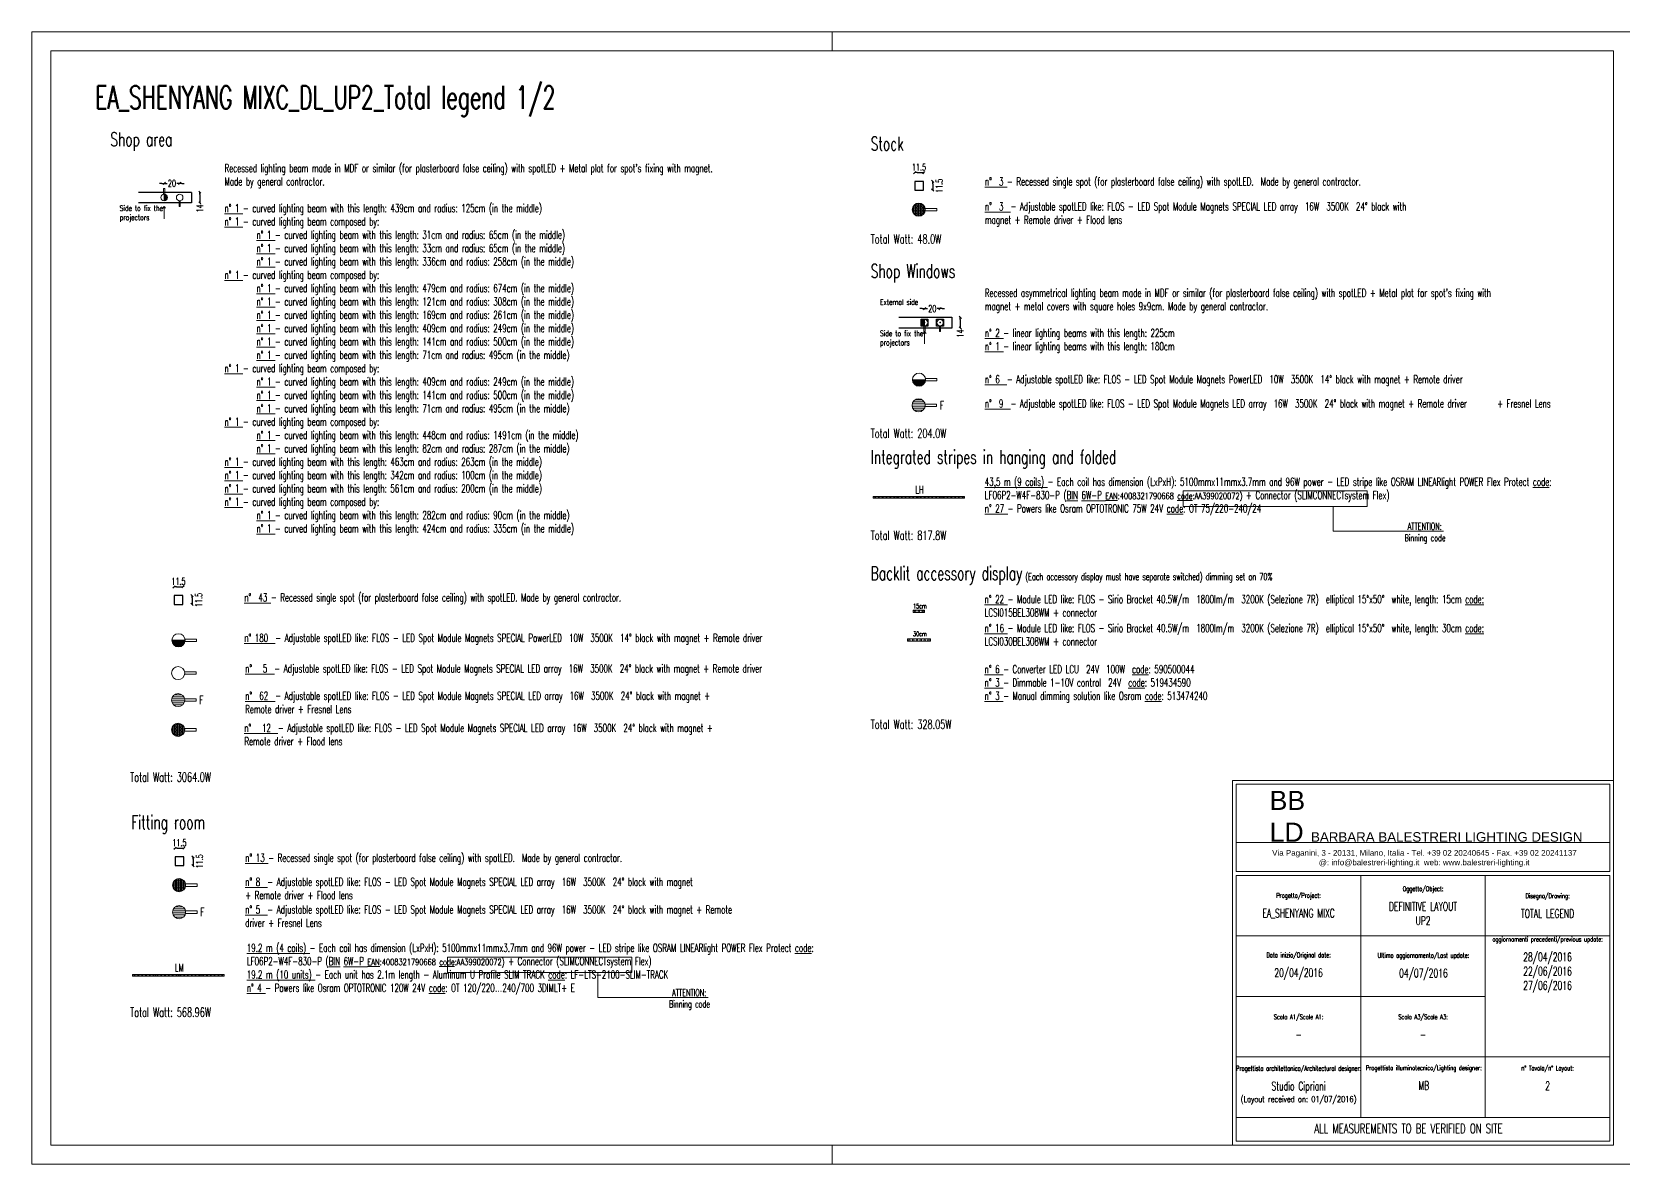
# Model space of a CAD drawing. Header units: millimetres. Extents: x 1734 to 22014, y 983 to 3953.
# Drawn here: x 5934 to 8021, y 983 to 2468 of the extents above; entities that cross this region are included whole.
import ezdxf

# ---------------------------------------------------------------- set-up
doc = ezdxf.new("R2010")
doc.units = ezdxf.units.MM
doc.layers.add('LD_beam', color=240, linetype='Continuous')
doc.layers.add('LD_quote', color=242, linetype='Continuous')
doc.layers.add('LD_light', color=240, linetype='Continuous', lineweight=5)
doc.layers.add('LD_text', color=7, linetype='Continuous', lineweight=9)
doc.styles.add('SIMPLEX', font='SIMPLEX.SHX', dxfattribs={"width": 0.65})
doc.styles.get("Standard").update_dxf_attribs({"font": 'Arial.ttf'})
doc.dimstyles.new('Illuminazione 1_100', dxfattribs={"dimtxt": 9, "dimasz": 3, "dimexe": 0.05, "dimexo": 0.05, "dimgap": 1.5, "dimtad": 0, "dimdec": 0, "dimlfac": -1, "dimzin": 0, "dimdsep": 46, "dimtxsty": 'SIMPLEX', "dimblk": 'LINEET2S', "dimcen": 0, "dimdle": 0.1, "dimse1": 1, "dimse2": 1, "dimclrd": 7, "dimclrt": 256, "dimadec": 0, "dimazin": 0, "dimtfac": 1, "dimtdec": 0, "dimtix": 1, "dimtmove": 2, "dimatfit": 3, "dimldrblk": 'OBLIQUE', "dimfxl": 1, "dimtolj": 1, "dimarcsym": 0})

# ---------------------------------------------------------------- blocks, each defined once
blk = doc.blocks.new('a3')
at = {"layer": 'LD_text'}
for p, q in [((0, 0), (0, -25)), ((0, -1485), (0, -1460))]:
    blk.add_line(p, q, dxfattribs=at)
for points in [[(-1050, 0), (1050, 0), (1050, -1485), (-1050, -1485)], [(-1025, -25), (1025, -25), (1025, -1460), (-1025, -1460)]]:
    blk.add_lwpolyline(points, close=True, dxfattribs=at)
blk = doc.blocks.new('cartiglio')
at = {"layer": 'LD_text'}
for p, q in [((-2609.315, 6536.785), (-2619.115, 6536.785)), ((-2615.848, 6529.57), (-2615.848, 6535.921)), ((-2612.582, 6529.57), (-2612.582, 6535.921)), ((-2609.315, 6534.333), (-2619.115, 6534.333)), ((-2612.582, 6532.745), (-2619.115, 6532.745)), ((-2609.315, 6531.158), (-2619.115, 6531.158)), ((-2619.115, 6529.57), (-2609.315, 6529.57))]:
    blk.add_line(p, q, dxfattribs=at)
for points in [[(-2619.215, 6538.413), (-2609.215, 6538.413), (-2609.215, 6528.846), (-2619.215, 6528.846)], [(-2619.115, 6536.021), (-2609.315, 6536.021), (-2609.315, 6538.313), (-2619.115, 6538.313)], [(-2619.115, 6535.921), (-2609.315, 6535.921), (-2609.315, 6528.946), (-2619.115, 6528.946)]]:
    blk.add_lwpolyline(points, close=True, dxfattribs=at)
at = {"layer": 'LD_text', "attachment_point": 1}
for s, width, insert, char_height in [('{\\H2x;BB\\PLD}  BARBARA BALESTRERI LIGHTING DESIGN', 9.75664, (-2618.24, 6538.137), 0.25), ('\\pi0.94127;Via Paganini, 3 - 20131, Milano, Italia - Tel. +39 02 20240645 - Fax. +39 02 20241137\\P\\pi2.166;@: info@balestreri-lighting.it  web: www.balestreri-lighting.it', 9.8, (-2619.115, 6536.586), 0.15)]:
    blk.add_mtext_dynamic_manual_height_columns(s, width=width, gutter_width=1, heights=[0], dxfattribs=dict(at, insert=insert, char_height=char_height))
at = {"layer": 'LD_text', "insert": (-2619.115, 6529.406), "char_height": 0.25, "width": 9.8, "attachment_point": 1, "style": 'SIMPLEX'}
blk.add_mtext('\\pi2.0485;ALL MEASUREMENTS TO BE VERIFIED ON SITE', dxfattribs=at)
blk = doc.blocks.new('infocartigliobase')
at = {"layer": 'LD_text', "char_height": 6.226, "width": 163.333, "attachment_point": 5, "style": 'SIMPLEX'}
for s, insert in [('{\\C7;Oggetto/Object:\\P\\P\\H1.8x;DEFINITIVE LAYOUT\\PUP2}', (250, -164.3)), ('{\\C7;Progetto/Project:\\P\\P\\H1.8x;EA_SHENYANG MIXC}', (86.7, -164.3)), ('\\A1;{\\C7;aggiornamenti precedenti/previous update:\\P\\P\\H1.8x;28/04/2016\\P22/06/2016\\P27/06/2016}', (413.3, -241.7)), ('{\\C7;Data inizio/Original date:\\P\\P\\H1.8x;20/04/2016}', (86.7, -243.7)), ('{\\C7;Ultimo aggiornamento/Last update:\\P\\P\\H1.8x;04/07/2016}', (250.5, -244.2)), ('{\\C7;Progettista architettonico/Architectural designer:\\P\\P\\H1.8x;Studio Cipriani\\P\\H0.71383x;(Layout received on: 01/07/2016)}', (86.7, -399.6)), ('{\\C7;Progettista illuminotecnico/Lighting designer:\\P\\P\\H1.8x;MB}', (250.9, -389.8))]:
    blk.add_mtext(s, dxfattribs=dict(at, insert=insert))
blk = doc.blocks.new('cartiglioconinfobase')
at = {"layer": 'LD_light', "xscale": 50, "yscale": 50, "zscale": 50}
blk.add_blockref('cartiglio', (130460.7, -326442.3), dxfattribs=at)
at = {"layer": 'LD_quote'}
blk.add_blockref('infocartigliobase', (-500, 478.3), dxfattribs=at)
blk = doc.blocks.new('LINEET2S')
blk.add_line((-1, 0), (0, 0))
at = {"color": 5}
blk.add_line((0.5, 0.5), (-0.5, -0.5), dxfattribs=at)
blk = doc.blocks.new('*D230')
at = {"layer": 'DEFPOINTS', "color": 0, "transparency": 16777216}
for p in [(6143.3, 2257.4), (6143.3, 2243.4), (6154.1, 2243.4)]:
    blk.add_point(p, dxfattribs=at)
at = {"layer": 'LD_quote', "color": 7, "lineweight": -2, "transparency": 16777216}
blk.add_line((6154.1, 2254.4), (6154.1, 2246.4), dxfattribs=at)
at = {"layer": 'LD_quote', "color": 7, "lineweight": -2, "transparency": 16777216, "xscale": 3, "yscale": 3, "zscale": 3}
for p, rotation in [((6154.1, 2257.4), 90), ((6154.1, 2243.4), 270)]:
    blk.add_blockref('LINEET2S', p, dxfattribs=dict(at, rotation=rotation))
at = {"layer": 'LD_quote', "transparency": 16777216, "insert": (6154.1, 2236.2), "char_height": 9, "attachment_point": 5, "rotation": 90, "style": 'SIMPLEX'}
blk.add_mtext('\\A1;14', dxfattribs=at)
blk = doc.blocks.new('_Oblique')
at = {"color": 0, "linetype": 'ByBlock', "lineweight": -2}
blk.add_line((-0.5, -0.5), (0.5, 0.5), dxfattribs=at)
blk = doc.blocks.new('*D231')
at = {"layer": 'DEFPOINTS', "color": 0, "transparency": 16777216}
for p in [(6127.7, 2268.9), (6107.4, 2250.4), (6127.7, 2250.4)]:
    blk.add_point(p, dxfattribs=at)
at = {"layer": 'LD_quote', "color": 7, "lineweight": -2, "transparency": 16777216}
for p, q in [((6104.4, 2268.9), (6101.4, 2268.9)), ((6107.4, 2268.9), (6111.3, 2268.9)), ((6127.7, 2268.9), (6123.8, 2268.9)), ((6130.7, 2268.9), (6133.7, 2268.9))]:
    blk.add_line(p, q, dxfattribs=at)
at = {"layer": 'LD_quote', "color": 7, "lineweight": -2, "transparency": 16777216, "xscale": 3, "yscale": 3, "zscale": 3}
blk.add_blockref('LINEET2S', (6107.4, 2268.9), dxfattribs=at)
at = {"layer": 'LD_quote', "color": 7, "lineweight": -2, "transparency": 16777216, "xscale": 3, "yscale": 3, "zscale": 3, "rotation": 180}
blk.add_blockref('LINEET2S', (6127.7, 2268.9), dxfattribs=at)
at = {"layer": 'LD_quote', "transparency": 16777216, "insert": (6117.5, 2268.9), "char_height": 9, "attachment_point": 5, "style": 'SIMPLEX'}
blk.add_mtext('\\A1;20', dxfattribs=at)
blk = doc.blocks.new('*D232')
at = {"layer": 'DEFPOINTS', "color": 0, "transparency": 16777216}
for p in [(6131.9, 1739.8), (6120.4, 1728.3), (6131.9, 1728.3)]:
    blk.add_point(p, dxfattribs=at)
at = {"layer": 'LD_quote', "color": 7, "lineweight": -2, "transparency": 16777216}
blk.add_line((6123.4, 1739.8), (6128.9, 1739.8), dxfattribs=at)
at = {"layer": 'LD_quote', "color": 7, "lineweight": -2, "transparency": 16777216, "xscale": 3, "yscale": 3, "zscale": 3, "rotation": 179.9999999999999}
blk.add_blockref('LINEET2S', (6120.4, 1739.8), dxfattribs=at)
at = {"layer": 'LD_quote', "color": 7, "lineweight": -2, "transparency": 16777216, "xscale": 3, "yscale": 3, "zscale": 3}
blk.add_blockref('LINEET2S', (6131.9, 1739.8), dxfattribs=at)
at = {"layer": 'LD_quote', "transparency": 16777216, "insert": (6126.1, 1746.9), "char_height": 9, "attachment_point": 5, "style": 'SIMPLEX'}
blk.add_mtext('\\A1;11.5', dxfattribs=at)
blk = doc.blocks.new('*D233')
at = {"layer": 'DEFPOINTS', "color": 0, "transparency": 16777216}
for p in [(6131.9, 1728.3), (6131.9, 1716.8), (6144, 1716.8)]:
    blk.add_point(p, dxfattribs=at)
at = {"layer": 'LD_quote', "color": 7, "lineweight": -2, "transparency": 16777216}
blk.add_line((6144, 1725.3), (6144, 1719.8), dxfattribs=at)
at = {"layer": 'LD_quote', "color": 7, "lineweight": -2, "transparency": 16777216, "xscale": 3, "yscale": 3, "zscale": 3}
for p, rotation in [((6144, 1728.3), 89.99999999999993), ((6144, 1716.8), 269.9999999999999)]:
    blk.add_blockref('LINEET2S', p, dxfattribs=dict(at, rotation=rotation))
at = {"layer": 'LD_quote', "transparency": 16777216, "insert": (6152.5, 1722.5), "char_height": 9, "attachment_point": 5, "rotation": 90, "style": 'SIMPLEX'}
blk.add_mtext('\\A1;11.5', dxfattribs=at)
blk = doc.blocks.new('modulo di protect')
at = {"layer": 'LD_light'}
h = blk.add_hatch(color=256, dxfattribs=at)
h.dxf.hatch_style = 1
h.paths.add_polyline_path([(-13.5, 0.15), (-14, 0.15), (-14, -0.15), (-13.5, -0.15)])
h = blk.add_hatch(color=256, dxfattribs=at)
h.dxf.hatch_style = 1
h.paths.add_polyline_path([(-11, 0.15), (-11.5, 0.15), (-11.5, -0.15), (-11, -0.15)])
h = blk.add_hatch(color=256, dxfattribs=at)
h.dxf.hatch_style = 1
h.paths.add_polyline_path([(-8.5, 0.15), (-9, 0.15), (-9, -0.15), (-8.5, -0.15)])
h = blk.add_hatch(color=256, dxfattribs=at)
h.dxf.hatch_style = 1
h.paths.add_polyline_path([(-6, 0.15), (-6.5, 0.15), (-6.5, -0.15), (-6, -0.15)])
h = blk.add_hatch(color=256, dxfattribs=at)
h.dxf.hatch_style = 1
h.paths.add_polyline_path([(-3.5, 0.15), (-4, 0.15), (-4, -0.15), (-3.5, -0.15)])
h = blk.add_hatch(color=256, dxfattribs=at)
h.dxf.hatch_style = 1
h.paths.add_polyline_path([(-1, 0.15), (-1.5, 0.15), (-1.5, -0.15), (-1, -0.15)])
for p, q in [((-15, 0.55), (0, 0.55)), ((-15, 0.55), (-15, -0.55)), ((-15, 0.4), (0, 0.4)), ((-15, -0.4), (0, -0.4))]:
    blk.add_line(p, q, dxfattribs=at)
for points in [[(-15, 0.55), (0, 0.55), (0, -0.55), (-15, -0.55)], [(-14, 0.15), (-13.5, 0.15), (-13.5, -0.15), (-14, -0.15)], [(-11.5, 0.15), (-11, 0.15), (-11, -0.15), (-11.5, -0.15)], [(-9, 0.15), (-8.5, 0.15), (-8.5, -0.15), (-9, -0.15)], [(-6.5, 0.15), (-6, 0.15), (-6, -0.15), (-6.5, -0.15)], [(-4, 0.15), (-3.5, 0.15), (-3.5, -0.15), (-4, -0.15)], [(-1.5, 0.15), (-1, 0.15), (-1, -0.15), (-1.5, -0.15)]]:
    blk.add_lwpolyline(points, close=True, dxfattribs=at)
blk = doc.blocks.new('*U96')
at = {"layer": 'LD_beam', "extrusion": (0, 7.84915e-09, 1), "xscale": 2, "yscale": 2, "zscale": 2}
blk.add_blockref('modulo di protect', (30, 0), dxfattribs=at)
blk = doc.blocks.new('*U97')
at = {"layer": 'LD_light', "color": 0, "linetype": 'ByBlock', "lineweight": -2}
for p in [(0, 0), (30, 0), (60, 0), (90, 0)]:
    blk.add_blockref('*U96', p, dxfattribs=at)
blk = doc.blocks.new('*D234')
at = {"layer": 'DEFPOINTS', "color": 0, "transparency": 16777216}
for p in [(7140.7, 2093.3), (7140.7, 2079.3), (7151.6, 2079.3)]:
    blk.add_point(p, dxfattribs=at)
at = {"layer": 'LD_quote', "color": 7, "lineweight": -2, "transparency": 16777216}
blk.add_line((7151.6, 2090.3), (7151.6, 2082.3), dxfattribs=at)
at = {"layer": 'LD_quote', "color": 7, "lineweight": -2, "transparency": 16777216, "xscale": 3, "yscale": 3, "zscale": 3}
for p, rotation in [((7151.6, 2093.3), 90), ((7151.6, 2079.3), 270)]:
    blk.add_blockref('LINEET2S', p, dxfattribs=dict(at, rotation=rotation))
at = {"layer": 'LD_quote', "transparency": 16777216, "insert": (7151.6, 2072), "char_height": 9, "attachment_point": 5, "rotation": 90, "style": 'SIMPLEX'}
blk.add_mtext('\\A1;14', dxfattribs=at)
blk = doc.blocks.new('*D235')
at = {"layer": 'DEFPOINTS', "color": 0, "transparency": 16777216}
for p in [(7125.1, 2104.7), (7104.8, 2086.3), (7125.1, 2086.3)]:
    blk.add_point(p, dxfattribs=at)
at = {"layer": 'LD_quote', "color": 7, "lineweight": -2, "transparency": 16777216}
for p, q in [((7101.8, 2104.7), (7098.8, 2104.7)), ((7104.8, 2104.7), (7108.7, 2104.7)), ((7125.1, 2104.7), (7121.2, 2104.7)), ((7128.1, 2104.7), (7131.1, 2104.7))]:
    blk.add_line(p, q, dxfattribs=at)
at = {"layer": 'LD_quote', "color": 7, "lineweight": -2, "transparency": 16777216, "xscale": 3, "yscale": 3, "zscale": 3}
blk.add_blockref('LINEET2S', (7104.8, 2104.7), dxfattribs=at)
at = {"layer": 'LD_quote', "color": 7, "lineweight": -2, "transparency": 16777216, "xscale": 3, "yscale": 3, "zscale": 3, "rotation": 180}
blk.add_blockref('LINEET2S', (7125.1, 2104.7), dxfattribs=at)
at = {"layer": 'LD_quote', "transparency": 16777216, "insert": (7115, 2104.7), "char_height": 9, "attachment_point": 5, "style": 'SIMPLEX'}
blk.add_mtext('\\A1;20', dxfattribs=at)
blk = doc.blocks.new('purefasciostrettoplan')
at = {"layer": 'LD_light'}
blk.add_hatch(color=256, dxfattribs=at).paths.add_polyline_path([(-4.3, 0, 1), (4.3, 0)])
for p, q in [((4.3, 0), (-4.3, 0)), ((4.2, 0.8), (11.8, 0.8)), ((11.8, 0.8), (11.8, -0.8)), ((4.2, -0.8), (11.8, -0.8))]:
    blk.add_line(p, q, dxfattribs=at)
blk.add_circle((0, 0), 4.3, dxfattribs=at)
blk = doc.blocks.new('purefplan')
at = {"layer": 'LD_light', "ltscale": 0.5}
h = blk.add_hatch(dxfattribs=at)
h.set_pattern_fill('LINE', color=70, scale=10.75, angle=360, style=0)
h.set_pattern_definition([(1e-08, (-3566.3279, -4637.8118), (-3e-10, 1.34375), [])])
h.paths.add_polyline_path([(4.3, 0, 1), (-4.3, 0, 1)])
at = {"layer": 'LD_light', "color": 70}
for p, q in [((4.2, 0.8), (11.8, 0.8)), ((11.8, 0.8), (11.8, -0.8)), ((4.2, -0.8), (11.8, -0.8))]:
    blk.add_line(p, q, dxfattribs=at)
blk.add_circle((0, 0), 4.3, dxfattribs=at)
at = {"layer": 'LD_light', "color": 70, "insert": (15.3, 0), "char_height": 5.46, "width": 8.054, "attachment_point": 5, "rotation": 0, "style": 'SIMPLEX'}
blk.add_mtext('F', dxfattribs=at)
blk = doc.blocks.new('purefasciolargoplan')
at = {"layer": 'LD_light'}
for p, q in [((4.2, 0.8), (11.8, 0.8)), ((11.8, -0.8), (11.8, 0.8)), ((4.2, -0.8), (11.8, -0.8))]:
    blk.add_line(p, q, dxfattribs=at)
blk.add_circle((0, 0), 4.3, dxfattribs=at)
blk = doc.blocks.new('bin atention')
at = {"layer": 'LD_text', "color": 240}
for p, q in [((458.7, 36.5, 0), (458.7, 4, 0)), ((458.7, 4), (603.4, 4))]:
    blk.add_line(p, q, dxfattribs=at)
at = {"layer": 'LD_text', "color": 240, "elevation": 0}
blk.add_lwpolyline([(261.8, 57), (503.3, 57), (503.3, 36.5), (261.8, 36.5)], close=True, dxfattribs=at)
at = {"layer": 'LD_text', "color": 240, "insert": (489.3, 14.8), "char_height": 9, "width": 181.647, "attachment_point": 1, "style": 'SIMPLEX'}
blk.add_mtext('\\pi67.005,t68.22;{\\LATTENTION}:{\\C256; \\P\\pi62.966,t64.181;Binning code}', dxfattribs=at)
blk = doc.blocks.new('mascherinavetrina')
at = {"layer": 'LD_beam'}
blk.add_lwpolyline([(-4.5, 4.5), (4.5, 4.5), (4.5, -4.5), (-4.5, -4.5)], close=True, dxfattribs=at)
blk.add_point((0, 0), dxfattribs=at)
blk = doc.blocks.new('*D236')
at = {"layer": 'DEFPOINTS', "color": 0, "transparency": 16777216}
for p in [(6121.6, 1385.7), (6133.1, 1397.1), (6133.1, 1385.7)]:
    blk.add_point(p, dxfattribs=at)
at = {"layer": 'LD_quote', "color": 7, "lineweight": -2, "transparency": 16777216}
blk.add_line((6124.6, 1397.1), (6130.1, 1397.1), dxfattribs=at)
at = {"layer": 'LD_quote', "color": 7, "lineweight": -2, "transparency": 16777216, "xscale": 3, "yscale": 3, "zscale": 3, "rotation": 179.9999999999999}
blk.add_blockref('LINEET2S', (6121.6, 1397.1), dxfattribs=at)
at = {"layer": 'LD_quote', "color": 7, "lineweight": -2, "transparency": 16777216, "xscale": 3, "yscale": 3, "zscale": 3}
blk.add_blockref('LINEET2S', (6133.1, 1397.1), dxfattribs=at)
at = {"layer": 'LD_quote', "transparency": 16777216, "insert": (6127.4, 1404.3), "char_height": 9, "attachment_point": 5, "style": 'SIMPLEX'}
blk.add_mtext('\\A1;11.5', dxfattribs=at)
blk = doc.blocks.new('*D237')
at = {"layer": 'DEFPOINTS', "color": 0, "transparency": 16777216}
for p in [(6133.1, 1385.7), (6133.1, 1374.2), (6145.3, 1374.2)]:
    blk.add_point(p, dxfattribs=at)
at = {"layer": 'LD_quote', "color": 7, "lineweight": -2, "transparency": 16777216}
blk.add_line((6145.3, 1382.7), (6145.3, 1377.2), dxfattribs=at)
at = {"layer": 'LD_quote', "color": 7, "lineweight": -2, "transparency": 16777216, "xscale": 3, "yscale": 3, "zscale": 3}
for p, rotation in [((6145.3, 1385.7), 89.99999999999993), ((6145.3, 1374.2), 269.9999999999999)]:
    blk.add_blockref('LINEET2S', p, dxfattribs=dict(at, rotation=rotation))
at = {"layer": 'LD_quote', "transparency": 16777216, "insert": (6153.7, 1379.9), "char_height": 9, "attachment_point": 5, "rotation": 90, "style": 'SIMPLEX'}
blk.add_mtext('\\A1;11.5', dxfattribs=at)
blk = doc.blocks.new('*D238')
at = {"layer": 'DEFPOINTS', "color": 0, "transparency": 16777216}
for p in [(7103.4, 2283), (7091.9, 2271.5), (7103.4, 2271.5)]:
    blk.add_point(p, dxfattribs=at)
at = {"layer": 'LD_quote', "color": 7, "lineweight": -2, "transparency": 16777216}
blk.add_line((7094.9, 2283), (7100.4, 2283), dxfattribs=at)
at = {"layer": 'LD_quote', "color": 7, "lineweight": -2, "transparency": 16777216, "xscale": 3, "yscale": 3, "zscale": 3, "rotation": 179.9999999999999}
blk.add_blockref('LINEET2S', (7091.9, 2283), dxfattribs=at)
at = {"layer": 'LD_quote', "color": 7, "lineweight": -2, "transparency": 16777216, "xscale": 3, "yscale": 3, "zscale": 3}
blk.add_blockref('LINEET2S', (7103.4, 2283), dxfattribs=at)
at = {"layer": 'LD_quote', "transparency": 16777216, "insert": (7097.6, 2290.2), "char_height": 9, "attachment_point": 5, "style": 'SIMPLEX'}
blk.add_mtext('\\A1;11.5', dxfattribs=at)
blk = doc.blocks.new('*D239')
at = {"layer": 'DEFPOINTS', "color": 0, "transparency": 16777216}
for p in [(7103.4, 2271.5), (7103.4, 2260), (7115.5, 2260)]:
    blk.add_point(p, dxfattribs=at)
at = {"layer": 'LD_quote', "color": 7, "lineweight": -2, "transparency": 16777216}
blk.add_line((7115.5, 2268.5), (7115.5, 2263), dxfattribs=at)
at = {"layer": 'LD_quote', "color": 7, "lineweight": -2, "transparency": 16777216, "xscale": 3, "yscale": 3, "zscale": 3}
for p, rotation in [((7115.5, 2271.5), 89.99999999999993), ((7115.5, 2260), 269.9999999999999)]:
    blk.add_blockref('LINEET2S', p, dxfattribs=dict(at, rotation=rotation))
at = {"layer": 'LD_quote', "transparency": 16777216, "insert": (7124, 2265.7), "char_height": 9, "attachment_point": 5, "rotation": 90, "style": 'SIMPLEX'}
blk.add_mtext('\\A1;11.5', dxfattribs=at)
blk = doc.blocks.new('*U17')
at = {"layer": 'LD_light'}
blk.add_circle((0, 0), 1.1, dxfattribs=at)
blk = doc.blocks.new('*U18')
at = {"layer": 'LD_light', "color": 0, "linetype": 'ByBlock', "lineweight": -2}
for p in [(0, 0), (5, 0), (10, 0)]:
    blk.add_blockref('*U17', p, dxfattribs=at)
blk = doc.blocks.new('*U19')
at = {"layer": 'LD_light'}
blk.add_circle((0, 0), 1.1, dxfattribs=at)
blk = doc.blocks.new('*U20')
at = {"layer": 'LD_light', "color": 0, "linetype": 'ByBlock', "lineweight": -2}
for p in [(0, 0), (5, 0), (10, 0)]:
    blk.add_blockref('*U19', p, dxfattribs=at)
blk = doc.blocks.new('sirio30')
at = {"layer": 'LD_light'}
for p, q in [((15, 1.5), (0, 1.5)), ((0, 1.5), (0, -1.5)), ((30, 1.5), (15, 1.5)), ((30, 1.5), (30, -1.5)), ((0, -1.5), (15, -1.5)), ((15, -1.5), (30, -1.5))]:
    blk.add_line(p, q, dxfattribs=at)
for name, p in [('*U20', (2.5, 0)), ('*U18', (17.5, 0))]:
    blk.add_blockref(name, p, dxfattribs=at)
at = {"layer": 'LD_light', "insert": (7.2, 11.2), "char_height": 6, "attachment_point": 1, "style": 'SIMPLEX'}
blk.add_mtext_dynamic_manual_height_columns('30cm', width=17.325, gutter_width=125, heights=[0], dxfattribs=at)
blk = doc.blocks.new('*U48')
at = {"layer": 'LD_light'}
blk.add_circle((0, 0), 1.1, dxfattribs=at)
blk = doc.blocks.new('*U49')
at = {"layer": 'LD_light', "color": 0, "linetype": 'ByBlock', "lineweight": -2}
for p in [(0, 0), (5, 0), (10, 0)]:
    blk.add_blockref('*U48', p, dxfattribs=at)
blk = doc.blocks.new('sirio15')
at = {"layer": 'LD_light'}
for p, q in [((7.5, 1.5), (0, 1.5)), ((0, 1.5), (0, -1.5)), ((15, 1.5), (7.5, 1.5)), ((15, 1.5), (15, -1.5)), ((0, -1.5), (7.5, -1.5)), ((7.5, -1.5), (15, -1.5))]:
    blk.add_line(p, q, dxfattribs=at)
blk.add_blockref('*U49', (2.5, 0), dxfattribs=at)
at = {"layer": 'LD_light', "insert": (-0.3, 9.9), "char_height": 6, "attachment_point": 1, "style": 'SIMPLEX'}
blk.add_mtext_dynamic_manual_height_columns('15cm', width=17.325, gutter_width=125, heights=[0], dxfattribs=at)
blk = doc.blocks.new('*U94')
at = {"layer": 'LD_beam', "extrusion": (-1.98802e-18, 7.84915e-09, 1), "xscale": 2, "yscale": 2, "zscale": 2}
blk.add_blockref('modulo di protect', (30, 0), dxfattribs=at)
blk = doc.blocks.new('*U95')
at = {"layer": 'LD_light', "color": 0, "linetype": 'ByBlock', "lineweight": -2, "transparency": 16777216}
for p in [(0, 0), (30, 0), (60, 0), (90, 0)]:
    blk.add_blockref('*U94', p, dxfattribs=at)

msp = doc.modelspace()

# ---------------------------------------------------------------- hatches: boundary and pattern name
at = {"layer": 'LD_light'}
for points in [[(6107.374, 2246.148, 0.41421356), (6111.674, 2250.448, 0.41421356), (6107.374, 2254.748)], [(6117.516, 1669.694, 1), (6134.716, 1669.694)]]:
    msp.add_hatch(color=256, dxfattribs=at).paths.add_polyline_path(points)
h = msp.add_hatch(dxfattribs=at)
h.set_pattern_fill('DOTS', color=256, scale=16.125)
h.set_pattern_definition([(360, (7097.1469, 2234.4312), (0.50391, 1.00781), [0, -1.00781])])
h.paths.add_polyline_path([(7105.747, 2234.431, 1), (7088.547, 2234.431, 1)])
at = {"layer": 'LD_light', "ltscale": 0.5}
h = msp.add_hatch(dxfattribs=at)
h.set_pattern_fill('LINE', color=70, scale=21.5, angle=360, style=0)
h.set_pattern_definition([(1e-08, (-1007.0287, -7684.3172), (-7e-10, 2.6875), [])])
h.paths.add_polyline_path([(6134.227, 1591.306, 1), (6117.027, 1591.306, 1)])
at = {"layer": 'LD_light'}
h = msp.add_hatch(dxfattribs=at)
h.set_pattern_fill('DOTS', color=256, scale=16.125)
h.set_pattern_definition([(360, (6125.627, 1552.2126), (0.50391, 1.00781), [0, -1.00781])])
h.paths.add_polyline_path([(6134.227, 1552.213, 1), (6117.027, 1552.213, 1)])
h = msp.add_hatch(dxfattribs=at)
h.set_pattern_fill('DOTS', color=256, scale=16.125)
h.set_pattern_definition([(360, (6126.8825, 1348.5994), (0.50391, 1.00781), [0, -1.00781])])
h.paths.add_polyline_path([(6135.483, 1348.599, 1), (6118.283, 1348.599, 1)])
at = {"layer": 'LD_light', "ltscale": 0.5}
h = msp.add_hatch(dxfattribs=at)
h.set_pattern_fill('LINE', color=70, scale=21.5, angle=360, style=0)
h.set_pattern_definition([(1e-08, (-1005.7732, -7962.423), (-7e-10, 2.6875), [])])
h.paths.add_polyline_path([(6135.483, 1313.2, 1), (6118.283, 1313.2, 1)])

# ---------------------------------------------------------------- linework, layer by layer
at = {"layer": 'LD_beam'}
for p, q in [((6073.478, 2257.448, 0), (6143.27, 2257.448, 0)), ((6143.27, 2256.965, 0), (6143.27, 2243.448, 0)), ((6143.27, 2243.448, 0), (6073.478, 2243.448, 0)), ((7070.908, 2093.255, 0), (7140.7, 2093.255, 0)), ((7140.7, 2093.255, 0), (7140.7, 2079.255, 0)), ((7140.7, 2079.255, 0), (7070.908, 2079.255, 0))]:
    msp.add_line(p, q, dxfattribs=at)
at = {"layer": 'LD_beam', "elevation": 0}
for points in [[(7103.386, 2271.488), (7091.886, 2271.488), (7091.886, 2259.988), (7103.386, 2259.988)], [(6131.866, 1728.269), (6120.366, 1728.269), (6120.366, 1716.769), (6131.866, 1716.769)], [(6133.122, 1385.656), (6121.622, 1385.656), (6121.622, 1374.156), (6133.122, 1374.156)]]:
    msp.add_lwpolyline(points, close=True, dxfattribs=at)
at = {"layer": 'LD_light'}
for p, q in [((6106.568, 2254.671, 0), (6106.568, 2262.256, 0)), ((6106.568, 2262.256, 0), (6108.18, 2262.256, 0)), ((6107.374, 2254.748, 0), (6107.374, 2246.148, 0)), ((6108.18, 2254.671, 0), (6108.18, 2262.256, 0)), ((6126.878, 2246.224, 0), (6126.878, 2238.639, 0)), ((6126.878, 2238.639, 0), (6128.491, 2238.639, 0)), ((6128.491, 2246.224, 0), (6128.491, 2238.639, 0)), ((7105.594, 2236.044, 0), (7120.763, 2236.044, 0)), ((7120.763, 2232.819, 0), (7120.763, 2236.044, 0)), ((7105.594, 2232.819, 0), (7120.763, 2232.819, 0)), ((6134.564, 1671.307, 0), (6149.733, 1671.307, 0)), ((6149.733, 1671.307, 0), (6149.733, 1668.082, 0)), ((6134.716, 1669.694, 0), (6117.516, 1669.694, 0)), ((6134.564, 1668.082, 0), (6149.733, 1668.082, 0)), ((6134.075, 1628.318, 0), (6149.244, 1628.318, 0)), ((6149.244, 1625.093, 0), (6149.244, 1628.318, 0)), ((6134.075, 1625.093, 0), (6149.244, 1625.093, 0)), ((6134.075, 1553.825, 0), (6149.244, 1553.825, 0)), ((6134.075, 1550.6, 0), (6149.244, 1550.6, 0)), ((6149.244, 1550.6, 0), (6149.244, 1553.825, 0)), ((6135.33, 1350.212, 0), (6150.499, 1350.212, 0)), ((6135.33, 1346.987, 0), (6150.499, 1346.987, 0)), ((6150.499, 1346.987, 0), (6150.499, 1350.212, 0))]:
    msp.add_line(p, q, dxfattribs=at)
at = {"layer": 'LD_light', "color": 70}
for p, q in [((6134.075, 1592.919, 0), (6149.244, 1592.919, 0)), ((6134.075, 1589.694, 0), (6149.244, 1589.694, 0)), ((6149.244, 1592.919, 0), (6149.244, 1589.694, 0)), ((6135.33, 1314.813, 0), (6150.499, 1314.813, 0)), ((6135.33, 1311.588, 0), (6150.499, 1311.588, 0)), ((6150.499, 1314.813, 0), (6150.499, 1311.588, 0))]:
    msp.add_line(p, q, dxfattribs=at)
at = {"layer": 'LD_light'}
for centre, radius in [((6107.374, 2250.448, 0), 4.3), ((6127.684, 2250.448, 0), 4.3), ((7097.147, 2234.431, 0), 8.6), ((6126.116, 1669.694, 0), 8.6), ((6125.627, 1626.705, 0), 8.6), ((6125.627, 1552.213, 0), 8.6), ((6126.883, 1348.599, 0), 8.6)]:
    msp.add_circle(centre, radius, dxfattribs=at)
at = {"layer": 'LD_light', "color": 70}
for centre in [(6125.627, 1591.306, 0), (6126.883, 1313.2, 0)]:
    msp.add_circle(centre, 8.6, dxfattribs=at)
at = {"layer": 'LD_text'}
for p, q in [((6107.325, 2238.632, 0), (6105.377, 2236.252, 0)), ((6107.325, 2238.632, 0), (6107.325, 2222.528, 0)), ((6107.325, 2238.632, 0), (6109.273, 2236.252, 0)), ((7104.755, 2074.439, 0), (7102.807, 2072.06, 0)), ((7104.755, 2074.439, 0), (7104.755, 2058.336, 0)), ((7104.755, 2074.439, 0), (7106.703, 2072.06, 0))]:
    msp.add_line(p, q, dxfattribs=at)

# ---------------------------------------------------------------- block references
at = {"layer": 'LD_beam'}
for p in [(7104.804, 2086.255, 0), (7125.114, 2086.255, 0)]:
    msp.add_blockref('mascherinavetrina', p, dxfattribs=at)
at = {"layer": 'LD_light', "rotation": 270}
for name, p in [('purefasciostrettoplan', (7104.804, 2086.255, 0)), ('purefasciolargoplan', (7125.114, 2086.255, 0))]:
    msp.add_blockref(name, p, dxfattribs=at)
at = {"layer": 'LD_light', "xscale": 2, "yscale": 2, "zscale": 2}
for name, p in [('purefasciostrettoplan', (7097.508, 2011.49, 0)), ('purefplan', (7097.019, 1977.812, 0))]:
    msp.add_blockref(name, p, dxfattribs=at)
at = {"layer": 'LD_light', "extrusion": (2.3235e-09, -7.84915e-09, 1)}
for name, p in [('*U97', (7037.401, 1857.001, 0)), ('*U95', (6065.983, 1230.132, 0))]:
    msp.add_blockref(name, p, dxfattribs=at)
at = {"layer": 'LD_light'}
for name, p in [('sirio15', (7089.901, 1707.688, 0)), ('sirio30', (7082.401, 1669.905, 0))]:
    msp.add_blockref(name, p, dxfattribs=at)
at = {"layer": 'LD_text'}
for name, p in [('a3', (6983.729, 2467.667)), ('bin atention', (7182.166, 1808.753, 0)), ('cartiglioconinfobase', (8008.729, 1007.667)), ('bin atention', (6217.373, 1197.331, 0))]:
    msp.add_blockref(name, p, dxfattribs=at)

# ---------------------------------------------------------------- texts
at = {"layer": 'LD_light', "linetype": 'Continuous', "lineweight": 0, "char_height": 10, "attachment_point": 1, "style": 'SIMPLEX'}
for s, insert in [('LH', (7092.816, 1872.205, 0)), ('LM', (6121.398, 1245.336))]:
    msp.add_mtext_dynamic_manual_height_columns(s, width=0.2, gutter_width=1, heights=[0], dxfattribs=dict(at, insert=insert))
at = {"layer": 'LD_light', "color": 70, "char_height": 10.913, "width": 16.10826, "attachment_point": 5, "rotation": 0, "style": 'SIMPLEX'}
for insert in [(6156.162, 1591.306, 0), (6157.418, 1313.2, 0)]:
    msp.add_mtext('F', dxfattribs=dict(at, insert=insert))
at = {"layer": 'LD_text', "style": 'SIMPLEX'}
for s, insert, char_height, width, attachment_point in [('{\\C7;EA_SHENYANG MIXC_DL_UP2_Total legend 1/2}', (6016.993, 2356.739), 30, 1295.71327, 7), ('Shop area', (6036.809, 2335.725, 0), 18, 173.31697, 1), ('Stock', (7034.239, 2329.966, 0), 18, 173.31697, 1), ("Recessed lighting beam made in MDF or similar (for plasterboard false ceiling) with spotLED + Metal plat for spot's fixing with magnet. Made by general contractor.\\P\\P{\\Ln° 1} - curved lighting beam with this length: 439cm and radius: 125cm (in the middle)\\P{\\Ln° 1} - curved lighting beam composed by:\\P\\pi42;{\\Ln° 1} - curved lighting beam with this length: 31cm and radius: 65cm (in the middle)\\P{\\Ln° 1} - curved lighting beam with this length: 33cm and radius: 65cm (in the middle)\\P{\\Ln° 1} - curved lighting beam with this length: 336cm and radius: 258cm (in the middle)\\P\\pi0;{\\Ln° 1} - curved lighting beam composed by:\\P\\pi42;{\\Ln° 1} - curved lighting beam with this length: 479cm and radius: 674cm (in the middle)\\P{\\Ln° 1} - curved lighting beam with this length: 121cm and radius: 308cm (in the middle)\\P{\\Ln° 1} - curved lighting beam with this length: 169cm and radius: 261cm (in the middle)\\P{\\Ln° 1} - curved lighting beam with this length: 409cm and radius: 249cm (in the middle)\\P{\\Ln° 1} - curved lighting beam with this length: 141cm and radius: 500cm (in the middle)\\P{\\Ln° 1} - curved lighting beam with this length: 71cm and radius: 495cm (in the middle)\\P\\pi0;{\\Ln° 1} - curved lighting beam composed by:\\P\\pi42;{\\Ln° 1} - curved lighting beam with this length: 409cm and radius: 249cm (in the middle)\\P{\\Ln° 1} - curved lighting beam with this length: 141cm and radius: 500cm (in the middle){\\L\\Pn° 1} - curved lighting beam with this length: 71cm and radius: 495cm (in the middle)\\P\\pi0;{\\Ln° 1} - curved lighting beam composed by:\\P\\pi42;{\\Ln° 1} - curved lighting beam with this length: 448cm and radius: 1491cm (in the middle)\\P{\\Ln° 1} - curved lighting beam with this length: 82cm and radius: 287cm (in the middle)\\P\\pi0;{\\Ln° 1} - curved lighting beam with this length: 463cm and radius: 263cm (in the middle)\\P{\\Ln° 1} - curved lighting beam with this length: 342cm and radius: 100cm (in the middle)\\P{\\Ln° 1} - curved lighting beam with this length: 561cm and radius: 200cm (in the middle)\\P{\\Ln° 1} - curved lighting beam composed by:\\P\\pi42;{\\Ln° 1} - curved lighting beam with this length: 282cm and radius: 90cm (in the middle)\\P{\\Ln° 1} - curved lighting beam with this length: 424cm and radius: 335cm (in the middle)", (6186.449, 2294.198, 0), 10.5, 721.89833, 1), ('Side to fix the projectors', (6048.976, 2240.027, 0), 7.24138, 70.99729, 1), ('\\pt1.62;Total Watt: 48.0W ', (7034.111, 2202.035, 0), 12, 1005, 1), ('Shop Windows', (7034.239, 2162.971, 0), 18, 173.31697, 1), ("Recessed asymmetrical lighting beam made in MDF or similar (for plasterboard false ceiling) with spotLED + Metal plat for spot's fixing with magnet + metal covers with square holes 9x9cm. Made by general contractor.\\P{\\L\\Pn° 2} - linear lighting beams with this length: 225cm\\P{\\Ln° 1} - linear lighting beams with this length: 180cm", (7183.879, 2130.488, 0), 10.5, 721.89833, 1), ('External side', (7046.406, 2116.843, 0), 7.24138, 70.99729, 1), ('Side to fix the projectors', (7046.406, 2075.834, 0), 7.24138, 70.99729, 1), ('\\pt1.62;Total Watt: 204.0W ', (7034.111, 1947.018, 0), 12, 1005, 1), ('Integrated stripes in hanging and folded', (7034.239, 1919.042, 0), 18, 385.52554, 1), ('\\pt1.62;Total Watt: 817.8W ', (7034.111, 1813.395, 0), 12, 1005, 1), ('Backlit accessory display{\\H0.5x; (Each accessory display must have separate switched) dimming set on 70%}', (7034.239, 1766.641, 0), 18, 829.37361, 1), ('{\\Ln° 22} - Module LED like: FLOS - Sirio Bracket 40.5W/m  1800lm/m  {\\C7;3200K (Selezione 7R)}  elliptical 15°x50°  white, length: 15cm {\\Lcode:} LCSI015BEL308WM + connector', (7183.623, 1728.771, 0), 10.5, 729.13866, 1), ('{\\Ln° 16} - Module LED like: FLOS - Sirio Bracket 40.5W/m  1800lm/m  {\\C7;3200K (Selezione 7R)}  elliptical 15°x50°  white, length: 30cm {\\Lcode:} LCSI030BEL308WM + connector', (7183.623, 1690.989, 0), 10.5, 729.13866, 1), ('{\\Ln° 6} - Converter LED LCU  24V  100W  {\\Lcode}: 590500044{\\L\\P\\pt283.5;n° 3} - Dimmable 1-10V control  24V  {\\Lcode}: 519434590\\P{\\Ln° 3} - Manual dimming solution like Osram {\\Lcode}: 513474240', (7183.623, 1637.058, 0), 10.5, 833.98419, 1), ('\\pt1.62;Total Watt: 328.05W ', (7034.111, 1565.582, 0), 12, 1005, 1), ('\\pt1.62;Total Watt: 3064.0W ', (6062.719, 1496.243, 0), 12, 1005, 1), ('Fitting room', (6064.102, 1440.079, 0), 18, 173.31697, 1), ('{\\C7;Disegno/Drawing:\\P\\P\\H1.8x;TOTAL LEGEND}', (7922.063, 1321.723), 6.22618, 163.33333, 5), ('\\pt1.62;Total Watt: 568.96W ', (6062.719, 1187.917, 0), 12, 1005, 1), ('{\\C7;Scala A1/Scale A1:\\P\\P\\H1.8x;-}', (7595.396, 1162.944), 6.22618, 163.33333, 5), ('{\\C7;Scala A3/Scale A3:\\P\\P\\H1.8x;-}', (7758.729, 1162.944), 6.22618, 163.33333, 5), ('{\\C7;n° Tavola/n° Layout:\\P\\P\\H1.8x;2}', (7922.063, 1095.761), 6.22618, 163.33333, 5)]:
    msp.add_mtext(s, dxfattribs=dict(at, insert=insert, char_height=char_height, width=width, attachment_point=attachment_point))
at = {"layer": 'LD_text', "color": 1, "char_height": 10.5, "attachment_point": 1, "style": 'SIMPLEX'}
for s, insert, width in [('{\\L\\C256;n°  3\\l - Recessed single spot (for plasterboard false ceiling) with spotLED.  Made by general contractor.}', (7184.007, 2276.568, 0), 742.5), ('{\\L\\C256;n°  3\\l  - Adjustable spotLED like: FLOS - LED Spot Module Magnets SPECIAL LED array  16W  3500K  24° black with magnet + Remote driver + Flood lens}', (7184.007, 2243.972, 0), 640.05113), ('{\\L\\C256;n° 6\\l  - Adjustable spotLED like: FLOS - LED Spot Module Magnets PowerLED  10W  3500K  14° black with magnet + Remote driver}', (7183.879, 2017.206, 0), 742.46983), ('{\\L\\C256;n°  9\\l  - Adjustable spotLED like: FLOS - LED Spot Module Magnets LED array  16W  3500K  24° black with magnet + Remote driver ^I+ Fresnel Lens}', (7183.879, 1985.436, 0), 734.28156), ('{\\L\\C256;43,5 m (9 coils)\\l - Each coil has dimension (LxPxH): 5100mmx11mmx3.7mm and 96W power - LED stripe like OSRAM LINEARlight POWER Flex Protect \\Lcode\\l: LF06P2-W4F-830-P (\\LBIN 6W-P\\l \\H0.8x;\\LEAN\\l:4008321790668 \\Lcode\\l:AA399020072)\\H1.25x; + Connector (SLIMCONNECTsystem Flex)\\P\\Ln° 27\\l - Powers like Osram OPTOTRONIC 75W 24V \\Lcode\\l: OT 75/220-240/24}', (7183.751, 1882.861, 0), 722.38316), ('{\\L\\C256;n°  43\\l - Recessed single spot (for plasterboard false ceiling) with spotLED. Made by general contractor.}', (6212.487, 1731.195, 0), 742.5), ('{\\L\\C256;n° 180\\l  - Adjustable spotLED like: FLOS - LED Spot Module Magnets SPECIAL PowerLED  10W  3500K  14° black with magnet + Remote driver}', (6212.487, 1678.122, 0), 740.26081), ('{\\L\\C256;n°   5\\l  - Adjustable spotLED like: FLOS - LED Spot Module Magnets SPECIAL LED array  16W  3500K  24° black with magnet + Remote driver}', (6213.605, 1637.949), 733.75589), ('{\\L\\C256;n°  62\\l  - Adjustable spotLED like: FLOS - LED Spot Module Magnets SPECIAL LED array  16W  3500K  24° black with magnet + Remote driver + Fresnel Lens}', (6213.605, 1602.225), 699.46583), ('{\\L\\C256;n°   12\\l  - Adjustable spotLED like: FLOS - LED Spot Module Magnets SPECIAL LED array  16W  3500K  24° black with magnet + Remote driver + Flood lens}', (6212.487, 1559.97, 0), 698.17032), ('{\\L\\C256;n° 13\\l - Recessed single spot (for plasterboard false ceiling) with spotLED.  Made by general contractor.}', (6213.743, 1389.658, 0), 742.5), ('{\\L\\C256;n° 8\\l  - Adjustable spotLED like: FLOS - LED Spot Module Magnets SPECIAL LED array  16W  3500K  24° black with magnet + Remote driver + Flood lens}', (6213.743, 1358.14, 0), 640.05113), ('{\\L\\C256;n° 5\\l  - Adjustable spotLED like: FLOS - LED Spot Module Magnets SPECIAL LED array  16W  3500K  24° black with magnet + Remote driver + Fresnel Lens}', (6213.743, 1321.794, 0), 699.46583), ('\\pt1.4175;{\\L\\C256;19.2 m (4 coils)\\l - Each coil has dimension (LxPxH): 5100mmx11mmx3.7mm and 96W power - LED stripe like OSRAM LINEARlight POWER Flex Protect \\Lcode\\l: LF06P2-W4F-830-P (\\LBIN 6W-P\\l \\H0.8x;\\LEAN\\l:4008321790668 \\Lcode\\l:AA399020072)\\H1.25x; + Connector (SLIMCONNECTsystem Flex)\\P\\L19.2 m (10 units)\\l - Each unit has 2.1m length - Aluminum U Profile SLIM TRACK \\Lcode\\l: LF-LTS-2100-SLIM-TRACK\\P\\Ln° 4\\l - Powers like Osram OPTOTRONIC 120W 24V \\Lcode\\l: OT 120/220\\fArial|b0|i0|c0|p34;…\\Fsimplex|c134;240/700 3DIMLT+ E}', (6215.77, 1271.584), 737.78147)]:
    msp.add_mtext(s, dxfattribs=dict(at, insert=insert, width=width))

# ---------------------------------------------------------------- dimensions: what is measured, and where the dimension line sits
at = {"layer": 'LD_quote'}
for base, p1, p2, picture, middle in [((7103.386, 2282.977, 0), (7091.886, 2271.488, 0), (7103.386, 2271.488, 0), '*D238', (7097.636, 2290.168, 0)), ((6131.866, 1739.757, 0), (6120.366, 1728.269, 0), (6131.866, 1728.269, 0), '*D232', (6126.116, 1746.949, 0)), ((6133.122, 1397.145, 0), (6121.622, 1385.656, 0), (6133.122, 1385.656, 0), '*D236', (6127.372, 1404.337, 0))]:
    dim = msp.add_linear_dim(base=base, p1=p1, p2=p2, dimstyle='Illuminazione 1_100', override={"dimdec": 1}, dxfattribs=at)
    dim.commit()
    dim.dimension.update_dxf_attribs({"geometry": picture, "text_midpoint": middle, "dimtype": 160})
for base, p1, p2, picture, middle in [((7115.517, 2259.988, 0), (7103.386, 2271.488, 0), (7103.386, 2259.988, 0), '*D239', (7123.972, 2265.738, 0)), ((6143.997, 1716.769, 0), (6131.866, 1728.269, 0), (6131.866, 1716.769, 0), '*D233', (6152.452, 1722.519, 0)), ((6145.252, 1374.156, 0), (6133.122, 1385.656, 0), (6133.122, 1374.156, 0), '*D237', (6153.707, 1379.906, 0))]:
    dim = msp.add_linear_dim(base=base, p1=p1, p2=p2, angle=90, dimstyle='Illuminazione 1_100', override={"dimdec": 1}, dxfattribs=at)
    dim.commit()
    dim.dimension.update_dxf_attribs({"geometry": picture, "text_midpoint": middle, "dimtype": 160})
for base, p1, p2, picture, middle in [((6127.684, 2268.869, 0), (6107.374, 2250.448, 0), (6127.684, 2250.448, 0), '*D231', (6117.529, 2268.869, 0)), ((7125.114, 2104.677, 0), (7104.804, 2086.255, 0), (7125.114, 2086.255, 0), '*D235', (7114.959, 2104.677, 0))]:
    dim = msp.add_linear_dim(base=base, p1=p1, p2=p2, dimstyle='Illuminazione 1_100', dxfattribs=at)
    dim.commit()
    dim.dimension.update_dxf_attribs({"geometry": picture, "text_midpoint": middle})
for base, p1, p2, picture, middle in [((6154.148, 2243.448, 0), (6143.27, 2257.448, 0), (6143.27, 2243.448, 0), '*D230', (6154.148, 2236.166, 0)), ((7151.578, 2079.255, 0), (7140.7, 2093.255, 0), (7140.7, 2079.255, 0), '*D234', (7151.578, 2071.973, 0))]:
    dim = msp.add_linear_dim(base=base, p1=p1, p2=p2, angle=90, dimstyle='Illuminazione 1_100', dxfattribs=at)
    dim.commit()
    dim.dimension.update_dxf_attribs({"geometry": picture, "text_midpoint": middle, "dimtype": 160})

doc.saveas('drawing.dxf')
